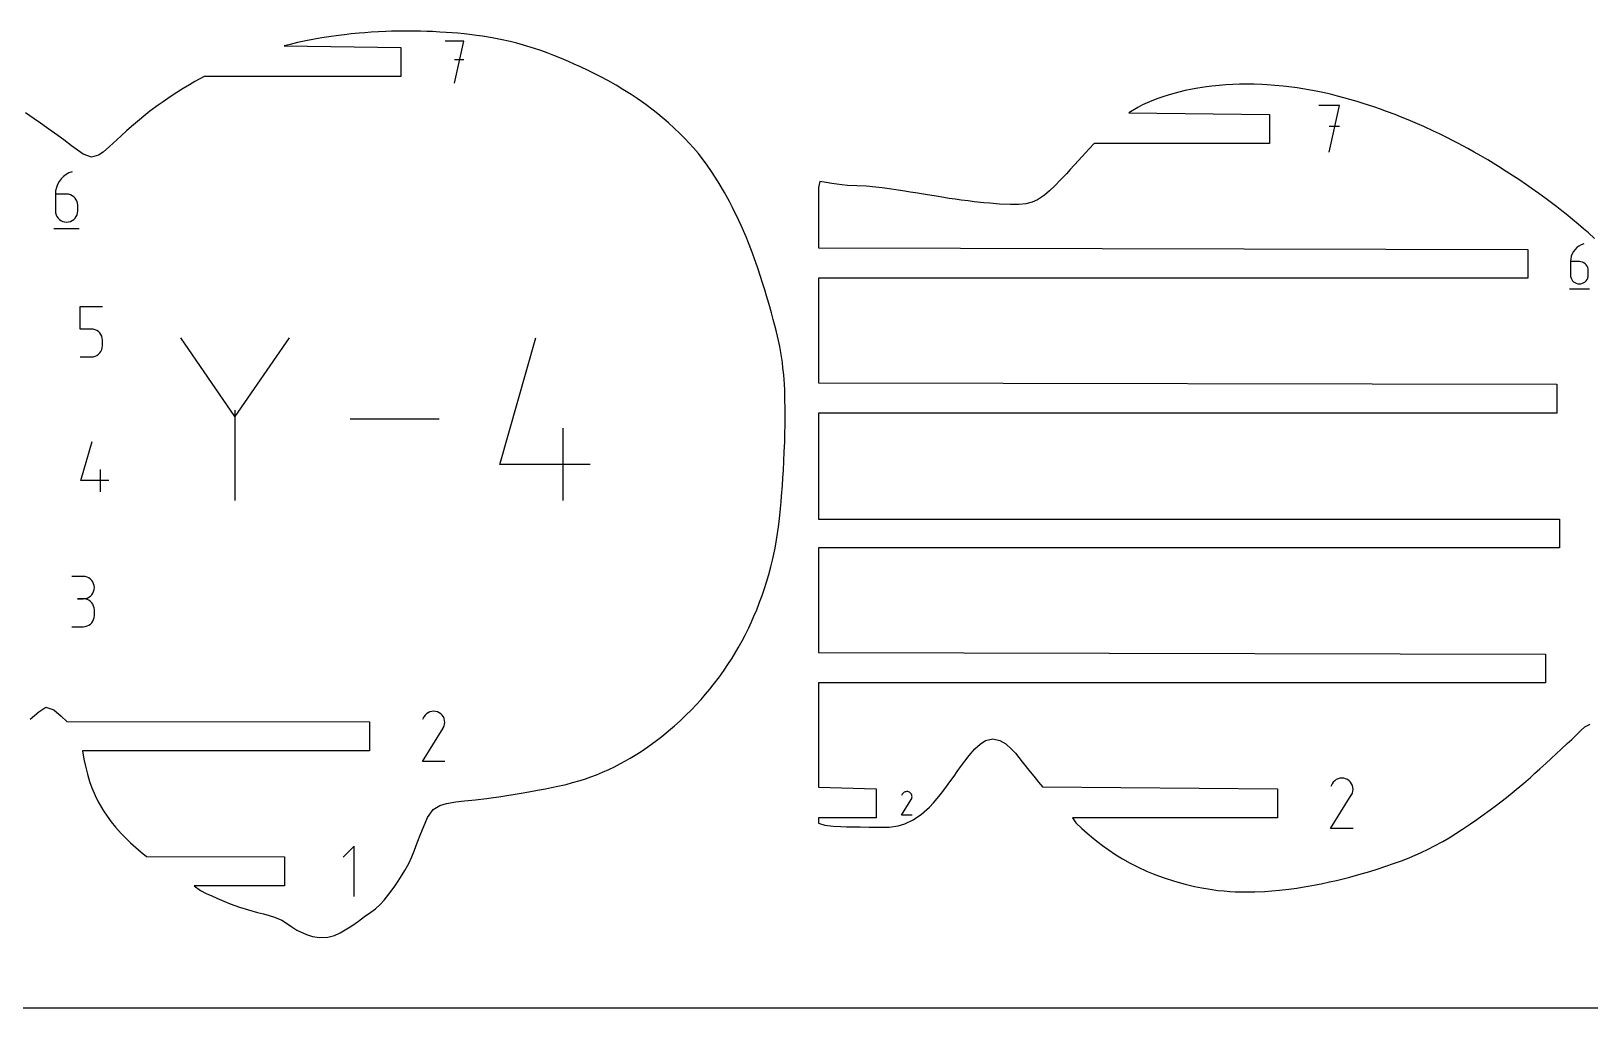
# Model space of a CAD drawing. Extents: x 0 to 600, y 0 to 900.
# Drawn here: x 371.6 to 520.2, y 0 to 93.1 of the extents above; entities that cross this region are included whole.
import ezdxf

# ---------------------------------------------------------------- set-up
doc = ezdxf.new("R2010")
doc.units = 0

msp = doc.modelspace()

# ---------------------------------------------------------------- linework, layer by layer
at = {"layer": 'annotation', "color": 1}
for p, q in [((412.834244, 92.159836), (411.056155, 92.159836)), ((411.945325, 88.161331), (412.834244, 92.159836)), ((412.834244, 90.37924), (411.945325, 90.37924)), ((496.342146, 86.010385), (494.360493, 86.010385)), ((495.351459, 81.55411), (496.342146, 86.010385)), ((496.342146, 84.025937), (495.351459, 84.025937)), ((374.25441, 78.771932), (374.103579, 78.497236)), ((374.441899, 79.022317), (374.25441, 78.771932)), ((374.663168, 79.244525), (374.441899, 79.022317)), ((374.915341, 79.434691), (374.663168, 79.244525)), ((375.195542, 79.588951), (374.915341, 79.434691)), ((375.500895, 79.70344), (375.195542, 79.588951)), ((375.500895, 79.70344), (375.500895, 79.70344)), ((373.923393, 77.890368), (373.899791, 77.565926)), ((373.899791, 77.565926), (373.899791, 75.970541)), ((374.965689, 77.565926), (373.899791, 77.565926)), ((373.992281, 78.202093), (373.923393, 77.890368)), ((374.103579, 78.497236), (373.992281, 78.202093)), ((375.157393, 77.548818), (374.965689, 77.565926)), ((375.33778, 77.499478), (375.157393, 77.548818)), ((375.503849, 77.420881), (375.33778, 77.499478)), ((375.652601, 77.316003), (375.503849, 77.420881)), ((375.781035, 77.187819), (375.652601, 77.316003)), ((373.899791, 75.970541), (373.899791, 75.970541)), ((373.899791, 75.970541), (373.917, 75.778796)), ((375.886151, 77.039304), (375.781035, 77.187819)), ((375.964948, 76.873435), (375.886151, 77.039304)), ((376.014426, 76.693186), (375.964948, 76.873435)), ((376.031586, 76.501534), (376.014426, 76.693186)), ((376.014426, 75.778796), (376.031586, 75.970541)), ((376.031586, 75.970541), (376.031586, 76.501534)), ((376.031586, 76.501534), (376.031586, 76.501534)), ((373.917, 75.778796), (373.966603, 75.598298)), ((373.966603, 75.598298), (374.045561, 75.432069)), ((374.045561, 75.432069), (374.150838, 75.283127)), ((374.150838, 75.283127), (374.279395, 75.154493)), ((374.279395, 75.154493), (374.428197, 75.049187)), ((374.428197, 75.049187), (374.594204, 74.97023)), ((374.594204, 74.97023), (374.774381, 74.920641)), ((374.774381, 74.920641), (374.965689, 74.90344)), ((374.965689, 74.90344), (375.157393, 74.920641)), ((374.965689, 74.90344), (374.965689, 74.90344)), ((375.157393, 74.920641), (375.33778, 74.97023)), ((375.33778, 74.97023), (375.503849, 75.049187)), ((375.503849, 75.049187), (375.652601, 75.154493)), ((375.652601, 75.154493), (375.781035, 75.283127)), ((375.781035, 75.283127), (375.886151, 75.432069)), ((375.886151, 75.432069), (375.964948, 75.598298)), ((375.964948, 75.598298), (376.014426, 75.778796)), ((373.766291, 74.30344), (376.166291, 74.30344)), ((519.62753, 72.834423), (519.384607, 72.743342)), ((519.62753, 72.834423), (519.62753, 72.834423)), ((518.372549, 71.392034), (518.353773, 71.133925)), ((518.427353, 71.640027), (518.372549, 71.392034)), ((518.515896, 71.874828), (518.427353, 71.640027)), ((518.63589, 72.093362), (518.515896, 71.874828)), ((518.785046, 72.292556), (518.63589, 72.093362)), ((518.961077, 72.469333), (518.785046, 72.292556)), ((519.161693, 72.62062), (518.961077, 72.469333)), ((519.384607, 72.743342), (519.161693, 72.62062)), ((518.353773, 71.133925), (518.353773, 69.864717)), ((519.201747, 71.133925), (518.353773, 71.133925)), ((518.353773, 69.864717), (518.353773, 69.864717)), ((518.353773, 69.864717), (518.367463, 69.712174)), ((519.354257, 71.120314), (519.201747, 71.133925)), ((519.497764, 71.081062), (519.354257, 71.120314)), ((519.629881, 71.018534), (519.497764, 71.081062)), ((519.74822, 70.935098), (519.629881, 71.018534)), ((519.850396, 70.833121), (519.74822, 70.935098)), ((519.934021, 70.714971), (519.850396, 70.833121)), ((519.996708, 70.583013), (519.934021, 70.714971)), ((520.03607, 70.439617), (519.996708, 70.583013)), ((520.049722, 70.287147), (520.03607, 70.439617)), ((520.03607, 69.712174), (520.049722, 69.864717)), ((520.049722, 69.864717), (520.049722, 70.287147)), ((520.049722, 70.287147), (520.049722, 70.287147)), ((518.247566, 68.538455), (520.156886, 68.538455)), ((518.367463, 69.712174), (518.406925, 69.568579)), ((518.406925, 69.568579), (518.46974, 69.436335)), ((518.46974, 69.436335), (518.553493, 69.317844)), ((518.553493, 69.317844), (518.655767, 69.21551)), ((518.655767, 69.21551), (518.774146, 69.131734)), ((518.774146, 69.131734), (518.906213, 69.068919)), ((518.906213, 69.068919), (519.049552, 69.029469)), ((519.049552, 69.029469), (519.201747, 69.015784)), ((519.201747, 69.015784), (519.354257, 69.029469)), ((519.201747, 69.015784), (519.201747, 69.015784)), ((519.354257, 69.029469), (519.497764, 69.068919)), ((519.497764, 69.068919), (519.629881, 69.131734)), ((519.629881, 69.131734), (519.74822, 69.21551)), ((519.74822, 69.21551), (519.850396, 69.317844)), ((519.850396, 69.317844), (519.934021, 69.436335)), ((519.934021, 69.436335), (519.996708, 69.568579)), ((519.996708, 69.568579), (520.03607, 69.712174)), ((376.255405, 64.708782), (376.255405, 66.846296)), ((376.255405, 66.846296), (378.387199, 66.846296)), ((377.321302, 64.708782), (376.255405, 64.708782)), ((377.512689, 64.691674), (377.321302, 64.708782)), ((377.692908, 64.642334), (377.512689, 64.691674)), ((377.858928, 64.563737), (377.692908, 64.642334)), ((378.007719, 64.458859), (377.858928, 64.563737)), ((378.136252, 64.330675), (378.007719, 64.458859)), ((378.241496, 64.18216), (378.136252, 64.330675)), ((378.320423, 64.016291), (378.241496, 64.18216)), ((378.37, 63.836043), (378.320423, 64.016291)), ((378.007595, 62.297349), (378.136153, 62.425983)), ((378.136153, 62.425983), (378.24143, 62.574925)), ((378.24143, 62.574925), (378.320388, 62.741155)), ((378.320388, 62.741155), (378.36999, 62.921652)), ((378.36999, 62.921652), (378.387199, 63.113398)), ((378.387199, 63.64439), (378.37, 63.836043)), ((378.387199, 63.113398), (378.387199, 63.64439)), ((378.387199, 63.64439), (378.387199, 63.64439)), ((391.019727, 56.382356), (385.850414, 63.857889)), ((396.188069, 63.857889), (391.019727, 56.382356)), ((416.285122, 51.805391), (419.721612, 63.857403)), ((376.255405, 62.046296), (377.321302, 62.046296)), ((377.321302, 62.046296), (377.51261, 62.063497)), ((377.321302, 62.046296), (377.321302, 62.046296)), ((377.51261, 62.063497), (377.692786, 62.113086)), ((377.692786, 62.113086), (377.858794, 62.192044)), ((377.858794, 62.192044), (378.007595, 62.297349)), ((391.019727, 56.983937), (391.019727, 48.359668)), ((410.475111, 56.108778), (402.001481, 56.108778)), ((422.310642, 48.360154), (422.310642, 55.242853)), ((376.331441, 50.256254), (377.395833, 53.989153)), ((378.197739, 49.189153), (378.197739, 51.320948)), ((424.889953, 51.805391), (416.285122, 51.805391)), ((378.996636, 50.256254), (376.331441, 50.256254)), ((376.547386, 41.12644), (375.481488, 41.12644)), ((376.73909, 41.109233), (376.547386, 41.12644)), ((376.919477, 41.059645), (376.73909, 41.109233)), ((377.085547, 40.980726), (376.919477, 41.059645)), ((377.234298, 40.875526), (377.085547, 40.980726)), ((377.362732, 40.747094), (377.234298, 40.875526)), ((377.467848, 40.598481), (377.362732, 40.747094)), ((377.546645, 40.432735), (377.467848, 40.598481)), ((377.596124, 40.252908), (377.546645, 40.432735)), ((377.613283, 40.062048), (377.596124, 40.252908)), ((376.547386, 38.994645), (376.013685, 38.994645)), ((376.013685, 38.994645), (376.547386, 38.994645)), ((376.547386, 38.994645), (376.73909, 39.011857)), ((376.73909, 38.977438), (376.547386, 38.994645)), ((376.547386, 38.994645), (376.547386, 38.994645)), ((376.73909, 39.011857), (376.919477, 39.061473)), ((376.919477, 38.92785), (376.73909, 38.977438)), ((376.919477, 39.061473), (377.085547, 39.140471)), ((377.085547, 38.848931), (376.919477, 38.92785)), ((377.085547, 39.140471), (377.234298, 39.245824)), ((377.234298, 38.743731), (377.085547, 38.848931)), ((377.234298, 39.245824), (377.362732, 39.374508)), ((377.362732, 38.615299), (377.234298, 38.743731)), ((377.362732, 39.374508), (377.467848, 39.523497)), ((377.467848, 39.523497), (377.546645, 39.689767)), ((377.546645, 39.689767), (377.596124, 39.870292)), ((377.596124, 39.870292), (377.613283, 40.062048)), ((377.613283, 40.062048), (377.613283, 40.062048)), ((377.467848, 38.466686), (377.362732, 38.615299)), ((377.546645, 38.30094), (377.467848, 38.466686)), ((377.596124, 38.121113), (377.546645, 38.30094)), ((377.546645, 37.025743), (377.596124, 37.205613)), ((377.613283, 37.930253), (377.596124, 38.121113)), ((377.596124, 37.205613), (377.613283, 37.396552)), ((377.613283, 37.396552), (377.613283, 37.930253)), ((377.613283, 37.930253), (377.613283, 37.930253)), ((375.481488, 36.33216), (376.547386, 36.33216)), ((376.547386, 36.33216), (376.73909, 36.349357)), ((376.547386, 36.33216), (376.547386, 36.33216)), ((376.73909, 36.349357), (376.919477, 36.39892)), ((376.919477, 36.39892), (377.085547, 36.477807)), ((377.085547, 36.477807), (377.234298, 36.582975)), ((377.234298, 36.582975), (377.362732, 36.711382)), ((377.362732, 36.711382), (377.467848, 36.859985)), ((377.467848, 36.859985), (377.546645, 37.025743)), ((409.775127, 28.257896), (409.599602, 28.210806)), ((409.956629, 28.274748), (409.775127, 28.257896)), ((410.140056, 28.26031), (409.956629, 28.274748)), ((410.321355, 28.213528), (410.140056, 28.26031)), ((409.038352, 27.741125), (408.898379, 27.472619)), ((409.149431, 27.898637), (409.038352, 27.741125)), ((409.282702, 28.030124), (409.149431, 27.898637)), ((409.43411, 28.134531), (409.282702, 28.030124)), ((409.599602, 28.210806), (409.43411, 28.134531)), ((410.496473, 28.133349), (410.321355, 28.213528)), ((410.653097, 28.022131), (410.496473, 28.133349)), ((410.496473, 28.133349), (410.496473, 28.133349)), ((410.784052, 27.88867), (410.653097, 28.022131)), ((410.888173, 27.737056), (410.784052, 27.88867)), ((410.884182, 26.675228), (410.965516, 26.84986)), ((410.964296, 27.57138), (410.888173, 27.737056)), ((411.011256, 27.395732), (410.964296, 27.57138)), ((410.965516, 26.84986), (411.01303, 27.030882)), ((411.027889, 27.214202), (411.011256, 27.395732)), ((411.01303, 27.030882), (411.027889, 27.214202)), ((408.895369, 23.474826), (410.865218, 26.646029)), ((410.865218, 26.646029), (410.867572, 26.648943)), ((410.865218, 26.646029), (410.865218, 26.646029)), ((410.867572, 26.648943), (410.869831, 26.651882)), ((410.869831, 26.651882), (410.872007, 26.65487)), ((410.872007, 26.65487), (410.874117, 26.657933)), ((410.874117, 26.657933), (410.876174, 26.661094)), ((410.876174, 26.661094), (410.878195, 26.66438)), ((410.878195, 26.66438), (410.880193, 26.667814)), ((410.880193, 26.667814), (410.882183, 26.671422)), ((410.882183, 26.671422), (410.884182, 26.675228)), ((410.884182, 26.675228), (410.884182, 26.675228)), ((411.027164, 23.474826), (408.895369, 23.474826)), ((495.630298, 21.362789), (495.490325, 21.094283)), ((495.741377, 21.520301), (495.630298, 21.362789)), ((495.874648, 21.651788), (495.741377, 21.520301)), ((496.026056, 21.756195), (495.874648, 21.651788)), ((496.191548, 21.83247), (496.026056, 21.756195)), ((496.367072, 21.87956), (496.191548, 21.83247)), ((496.548575, 21.896412), (496.367072, 21.87956)), ((496.732002, 21.881974), (496.548575, 21.896412)), ((496.913301, 21.835192), (496.732002, 21.881974)), ((497.088419, 21.755013), (496.913301, 21.835192)), ((497.245043, 21.643795), (497.088419, 21.755013)), ((497.088419, 21.755013), (497.088419, 21.755013)), ((497.375998, 21.510334), (497.245043, 21.643795)), ((497.480119, 21.35872), (497.375998, 21.510334)), ((497.556241, 21.193044), (497.480119, 21.35872)), ((497.603202, 21.017396), (497.556241, 21.193044)), ((497.619835, 20.835866), (497.603202, 21.017396)), ((497.604976, 20.652546), (497.619835, 20.835866)), ((454.581194, 18.379964), (455.497623, 19.855296)), ((454.647714, 20.364766), (454.582595, 20.239849)), ((454.699391, 20.438045), (454.647714, 20.364766)), ((454.761392, 20.499216), (454.699391, 20.438045)), ((454.831831, 20.547789), (454.761392, 20.499216)), ((454.908823, 20.583275), (454.831831, 20.547789)), ((454.990482, 20.605182), (454.908823, 20.583275)), ((455.074922, 20.613022), (454.990482, 20.605182)), ((455.160258, 20.606305), (455.074922, 20.613022)), ((455.244603, 20.584541), (455.160258, 20.606305)), ((455.326073, 20.547239), (455.244603, 20.584541)), ((455.398939, 20.495498), (455.326073, 20.547239)), ((455.326073, 20.547239), (455.326073, 20.547239)), ((455.459863, 20.433408), (455.398939, 20.495498)), ((455.508303, 20.362873), (455.459863, 20.433408)), ((455.497623, 19.855296), (455.498719, 19.856652)), ((455.497623, 19.855296), (455.497623, 19.855296)), ((455.498719, 19.856652), (455.499769, 19.858019)), ((455.499769, 19.858019), (455.500782, 19.85941)), ((455.500782, 19.85941), (455.501763, 19.860834)), ((455.501763, 19.860834), (455.50272, 19.862305)), ((455.50272, 19.862305), (455.50366, 19.863834)), ((455.50366, 19.863834), (455.50459, 19.865431)), ((455.50459, 19.865431), (455.505516, 19.86711)), ((455.505516, 19.86711), (455.506446, 19.86888)), ((455.506446, 19.86888), (455.544285, 19.950124)), ((455.506446, 19.86888), (455.506446, 19.86888)), ((455.543717, 20.285796), (455.508303, 20.362873)), ((455.565564, 20.204079), (455.543717, 20.285796)), ((455.544285, 19.950124), (455.56639, 20.034341)), ((455.573302, 20.119627), (455.565564, 20.204079)), ((455.56639, 20.034341), (455.573302, 20.119627)), ((495.487315, 17.09649), (497.457163, 20.267693)), ((497.457163, 20.267693), (497.459518, 20.270607)), ((497.457163, 20.267693), (497.457163, 20.267693)), ((497.459518, 20.270607), (497.461777, 20.273546)), ((497.461777, 20.273546), (497.463953, 20.276534)), ((497.463953, 20.276534), (497.466063, 20.279597)), ((497.466063, 20.279597), (497.46812, 20.282758)), ((497.46812, 20.282758), (497.470141, 20.286044)), ((497.470141, 20.286044), (497.472139, 20.289478)), ((497.472139, 20.289478), (497.474129, 20.293086)), ((497.474129, 20.293086), (497.476127, 20.296892)), ((497.476127, 20.296892), (497.557462, 20.471524)), ((497.476127, 20.296892), (497.476127, 20.296892)), ((497.557462, 20.471524), (497.604976, 20.652546)), ((455.572965, 18.379964), (454.581194, 18.379964)), ((497.61911, 17.09649), (495.487315, 17.09649)), ((402.398043, 15.417722), (401.330942, 14.350319)), ((402.398043, 10.617722), (402.398043, 15.417722))]:
    msp.add_line(p, q, dxfattribs=at)
at = {"layer": 'boundary', "color": 5}
for p, q in [((397.762109, 92.17857), (396.992029, 92.013605)), ((398.612492, 92.341507), (397.762109, 92.17857)), ((399.307093, 92.461535), (398.612492, 92.341507)), ((399.980002, 92.567858), (399.307093, 92.461535)), ((400.897383, 92.6959), (399.980002, 92.567858)), ((401.473253, 92.766295), (400.897383, 92.6959)), ((402.10622, 92.837598), (401.473253, 92.766295)), ((402.848769, 92.911642), (402.10622, 92.837598)), ((403.402235, 92.959584), (402.848769, 92.911642)), ((404.015899, 93.003786), (403.402235, 92.959584)), ((404.699252, 93.04623), (404.015899, 93.003786)), ((405.39382, 93.077188), (404.699252, 93.04623)), ((405.959978, 93.090095), (405.39382, 93.077188)), ((406.516504, 93.097222), (405.959978, 93.090095)), ((407.202892, 93.101613), (406.516504, 93.097222)), ((407.798804, 93.100752), (407.202892, 93.101613)), ((408.711109, 93.088929), (407.798804, 93.100752)), ((409.313049, 93.074305), (408.711109, 93.088929)), ((409.854204, 93.055125), (409.313049, 93.074305)), ((410.568267, 93.021819), (409.854204, 93.055125)), ((411.152054, 92.985011), (410.568267, 93.021819)), ((411.737946, 92.943489), (411.152054, 92.985011)), ((412.279074, 92.897824), (411.737946, 92.943489)), ((412.876384, 92.838083), (412.279074, 92.897824)), ((413.38453, 92.782151), (412.876384, 92.838083)), ((414.059168, 92.697134), (413.38453, 92.782151)), ((414.620248, 92.615956), (414.059168, 92.697134)), ((415.530099, 92.466155), (414.620248, 92.615956)), ((416.336013, 92.315777), (415.530099, 92.466155)), ((417.26002, 92.112794), (416.336013, 92.315777)), ((396.277196, 91.84583), (395.724985, 91.70987)), ((395.724985, 91.70987), (406.820696, 91.533584)), ((396.992029, 92.013605), (396.277196, 91.84583)), ((406.820696, 91.533584), (406.820696, 88.787584)), ((417.879351, 91.957096), (417.26002, 92.112794)), ((418.538964, 91.781511), (417.879351, 91.957096)), ((419.580109, 91.46166), (418.538964, 91.781511)), ((420.169501, 91.261427), (419.580109, 91.46166)), ((420.77196, 91.045573), (420.169501, 91.261427)), ((421.423127, 90.796179), (420.77196, 91.045573)), ((422.1405, 90.500202), (421.423127, 90.796179)), ((422.832071, 90.203359), (422.1405, 90.500202)), ((423.361047, 89.969634), (422.832071, 90.203359)), ((423.960168, 89.693816), (423.361047, 89.969634)), ((424.71145, 89.340429), (423.960168, 89.693816)), ((425.381837, 89.011967), (424.71145, 89.340429)), ((386.678196, 87.995157), (386.066257, 87.629177)), ((387.201291, 88.296357), (386.678196, 87.995157)), ((388.099509, 88.787584), (387.201291, 88.296357)), ((406.820696, 88.787584), (388.099509, 88.787584)), ((425.916067, 88.737576), (425.381837, 89.011967)), ((426.568709, 88.39331), (425.916067, 88.737576)), ((427.35067, 87.952443), (426.568709, 88.39331)), ((428.014532, 87.55396), (427.35067, 87.952443)), ((483.649107, 87.799632), (482.820173, 87.672627)), ((484.168657, 87.864002), (483.649107, 87.799632)), ((484.846437, 87.935932), (484.168657, 87.864002)), ((485.501672, 87.986013), (484.846437, 87.935932)), ((486.172606, 88.018974), (485.501672, 87.986013)), ((486.789362, 88.039231), (486.172606, 88.018974)), ((487.427077, 88.043629), (486.789362, 88.039231)), ((488.202084, 88.035412), (487.427077, 88.043629)), ((488.936849, 88.009382), (488.202084, 88.035412)), ((489.446672, 87.982636), (488.936849, 88.009382)), ((490.159847, 87.931624), (489.446672, 87.982636)), ((490.950077, 87.85871), (490.159847, 87.931624)), ((491.779083, 87.763153), (490.950077, 87.85871)), ((492.310246, 87.692306), (491.779083, 87.763153)), ((492.824501, 87.614914), (492.310246, 87.692306)), ((384.161069, 86.373391), (383.703598, 86.050737)), ((384.605897, 86.685043), (384.161069, 86.373391)), ((385.22537, 87.097344), (384.605897, 86.685043)), ((386.066257, 87.629177), (385.22537, 87.097344)), ((428.784635, 87.068209), (428.014532, 87.55396)), ((429.353499, 86.691135), (428.784635, 87.068209)), ((429.783789, 86.394195), (429.353499, 86.691135)), ((430.218308, 86.081469), (429.783789, 86.394195)), ((478.202186, 86.378821), (477.557426, 86.078042)), ((478.918314, 86.659983), (478.202186, 86.378821)), ((479.475054, 86.850638), (478.918314, 86.659983)), ((480.083238, 87.037208), (479.475054, 86.850638)), ((481.015232, 87.290295), (480.083238, 87.037208)), ((481.622913, 87.435934), (481.015232, 87.290295)), ((482.280963, 87.57308), (481.622913, 87.435934)), ((482.820173, 87.672627), (482.280963, 87.57308)), ((493.568734, 87.488101), (492.824501, 87.614914)), ((494.116883, 87.383192), (493.568734, 87.488101)), ((494.734341, 87.254279), (494.116883, 87.383192)), ((495.482015, 87.083994), (494.734341, 87.254279)), ((496.152381, 86.917523), (495.482015, 87.083994)), ((496.738194, 86.760189), (496.152381, 86.917523)), ((497.316515, 86.598354), (496.738194, 86.760189)), ((498.015298, 86.391963), (497.316515, 86.598354)), ((498.59253, 86.213276), (498.015298, 86.391963)), ((499.084382, 86.054131), (498.59253, 86.213276)), ((371.881616, 84.738762), (371.033871, 85.3219)), ((372.472922, 84.331686), (371.881616, 84.738762)), ((382.33225, 85.007324), (381.90392, 84.655167)), ((382.919038, 85.466475), (382.33225, 85.007324)), ((383.703598, 86.050737), (382.919038, 85.466475)), ((430.901768, 85.566606), (430.218308, 86.081469)), ((431.353539, 85.20913), (430.901768, 85.566606)), ((432.361831, 84.364839), (431.353539, 85.20913)), ((477.106961, 85.836993), (476.234239, 85.305248)), ((476.234239, 85.305248), (489.654674, 85.155248)), ((477.557426, 86.078042), (477.106961, 85.836993)), ((489.654674, 85.155248), (489.654674, 82.409248)), ((499.70933, 85.846228), (499.084382, 86.054131)), ((500.252243, 85.659192), (499.70933, 85.846228)), ((500.809323, 85.459582), (500.252243, 85.659192)), ((501.638677, 85.146735), (500.809323, 85.459582)), ((502.15963, 84.941631), (501.638677, 85.146735)), ((502.865191, 84.65603), (502.15963, 84.941631)), ((373.046757, 83.932322), (372.472922, 84.331686)), ((373.499937, 83.612537), (373.046757, 83.932322)), ((374.134815, 83.16236), (373.499937, 83.612537)), ((380.678073, 83.592803), (380.173094, 83.128831)), ((381.143145, 84.008971), (380.678073, 83.592803)), ((381.90392, 84.655167), (381.143145, 84.008971)), ((433.449828, 83.338283), (432.361831, 84.364839)), ((433.910617, 82.863678), (433.449828, 83.338283)), ((503.779988, 84.264281), (502.865191, 84.65603)), ((504.358043, 84.00745), (503.779988, 84.264281)), ((505.303602, 83.571587), (504.358043, 84.00745)), ((505.857547, 83.307748), (505.303602, 83.571587)), ((506.55497, 82.967569), (505.857547, 83.307748)), ((374.70236, 82.736895), (374.134815, 83.16236)), ((375.427318, 82.171447), (374.70236, 82.736895)), ((376.10108, 81.683077), (375.427318, 82.171447)), ((379.062398, 82.097808), (378.439871, 81.56993)), ((379.766354, 82.747988), (379.062398, 82.097808)), ((380.173094, 83.128831), (379.766354, 82.747988)), ((434.725472, 81.989294), (433.910617, 82.863678)), ((435.204248, 81.433201), (434.725472, 81.989294)), ((472.455002, 81.886476), (472.112924, 81.506451)), ((472.934184, 82.409248), (472.455002, 81.886476)), ((489.654674, 82.409248), (472.934184, 82.409248)), ((507.115456, 82.684737), (506.55497, 82.967569)), ((507.6253, 82.421183), (507.115456, 82.684737)), ((508.094679, 82.174484), (507.6253, 82.421183)), ((508.574594, 81.913257), (508.094679, 82.174484)), ((509.171053, 81.579878), (508.574594, 81.913257)), ((376.547237, 81.389341), (376.10108, 81.683077)), ((377.334841, 81.087174), (376.547237, 81.389341)), ((378.006556, 81.284506), (377.334841, 81.087174)), ((378.439871, 81.56993), (378.006556, 81.284506)), ((436.057212, 80.330412), (435.204248, 81.433201)), ((436.46642, 79.72196), (436.057212, 80.330412)), ((471.443133, 80.763923), (470.665296, 79.903755)), ((472.112924, 81.506451), (471.443133, 80.763923)), ((509.817113, 81.207603), (509.171053, 81.579878)), ((510.458292, 80.829975), (509.817113, 81.207603)), ((510.977199, 80.516938), (510.458292, 80.829975)), ((511.499659, 80.195448), (510.977199, 80.516938)), ((437.095115, 78.74731), (436.46642, 79.72196)), ((469.732554, 78.926329), (469.190682, 78.35104)), ((470.291767, 79.502399), (469.732554, 78.926329)), ((470.665296, 79.903755), (470.291767, 79.502399)), ((512.230206, 79.73483), (511.499659, 80.195448)), ((512.926988, 79.281985), (512.230206, 79.73483)), ((513.415169, 78.954903), (512.926988, 79.281985)), ((514.159796, 78.450574), (513.415169, 78.954903)), ((437.703908, 77.717221), (437.095115, 78.74731)), ((438.162955, 76.87795), (437.703908, 77.717221)), ((446.784151, 78.762298), (446.655536, 78.196552)), ((446.655536, 78.196552), (446.655667, 75.15361)), ((447.385451, 78.663774), (446.784151, 78.762298)), ((447.914167, 78.585629), (447.385451, 78.663774)), ((448.888472, 78.45781), (447.914167, 78.585629)), ((449.406633, 78.394688), (448.888472, 78.45781)), ((451.202769, 78.326975), (449.406633, 78.394688)), ((452.129857, 78.244856), (451.202769, 78.326975)), ((452.736052, 78.163836), (452.129857, 78.244856)), ((453.389011, 78.072104), (452.736052, 78.163836)), ((454.247041, 77.944187), (453.389011, 78.072104)), ((454.885418, 77.843165), (454.247041, 77.944187)), ((455.390432, 77.764235), (454.885418, 77.843165)), ((455.906981, 77.680775), (455.390432, 77.764235)), ((456.472962, 77.588754), (455.906981, 77.680775)), ((457.035057, 77.494654), (456.472962, 77.588754)), ((457.675584, 77.390825), (457.035057, 77.494654)), ((458.250163, 77.29766), (457.675584, 77.390825)), ((459.120354, 77.158999), (458.250163, 77.29766)), ((468.199184, 77.465477), (467.543513, 77.013564)), ((468.691687, 77.886447), (468.199184, 77.465477)), ((469.190682, 78.35104), (468.691687, 77.886447)), ((514.602463, 78.142763), (514.159796, 78.450574)), ((515.339383, 77.617025), (514.602463, 78.142763)), ((516.042781, 77.107536), (515.339383, 77.617025)), ((438.473209, 76.285004), (438.162955, 76.87795)), ((439.072203, 75.054651), (438.473209, 76.285004)), ((459.688207, 77.074448), (459.120354, 77.158999)), ((460.264203, 76.997044), (459.688207, 77.074448)), ((460.916485, 76.913791), (460.264203, 76.997044)), ((461.505028, 76.84561), (460.916485, 76.913791)), ((462.427917, 76.746479), (461.505028, 76.84561)), ((463.007529, 76.691947), (462.427917, 76.746479)), ((463.909732, 76.622465), (463.007529, 76.691947)), ((464.95013, 76.569565), (463.909732, 76.622465)), ((465.772935, 76.575633), (464.95013, 76.569565)), ((466.424157, 76.647337), (465.772935, 76.575633)), ((467.034685, 76.79787), (466.424157, 76.647337)), ((467.543513, 77.013564), (467.034685, 76.79787)), ((516.559264, 76.72492), (516.042781, 77.107536)), ((517.037711, 76.367574), (516.559264, 76.72492)), ((517.54199, 75.98083), (517.037711, 76.367574)), ((517.950472, 75.64852), (517.54199, 75.98083)), ((439.288335, 74.573694), (439.072203, 75.054651)), ((439.746847, 73.505526), (439.288335, 74.573694)), ((446.655667, 75.15361), (446.655668, 72.448104)), ((518.541055, 75.163522), (517.950472, 75.64852)), ((519.080901, 74.713129), (518.541055, 75.163522)), ((519.609591, 74.265072), (519.080901, 74.713129)), ((439.979447, 72.937884), (439.746847, 73.505526)), ((440.271461, 72.190525), (439.979447, 72.937884)), ((520.056752, 73.875699), (519.609591, 74.265072)), ((520.652789, 73.342034), (520.056752, 73.875699)), ((440.681677, 71.062944), (440.271461, 72.190525)), ((446.655668, 72.448104), (514.301927, 72.298104)), ((514.301927, 72.298104), (514.301927, 69.552104)), ((440.878519, 70.510123), (440.681677, 71.062944)), ((441.358712, 69.031271), (440.878519, 70.510123)), ((441.539236, 68.446256), (441.358712, 69.031271)), ((441.713211, 67.871644), (441.539236, 68.446256)), ((446.665967, 69.552104), (446.655668, 67.149083)), ((514.301927, 69.552104), (446.665967, 69.552104)), ((441.947698, 67.059518), (441.713211, 67.871644)), ((442.166159, 66.265082), (441.947698, 67.059518)), ((446.655668, 67.149083), (446.655667, 66.26704)), ((442.33969, 65.627343), (442.166159, 66.265082)), ((442.489879, 65.049262), (442.33969, 65.627343)), ((446.655667, 66.26704), (446.655668, 62.687862)), ((442.641872, 64.444624), (442.489879, 65.049262)), ((442.840985, 63.599765), (442.641872, 64.444624)), ((442.954586, 63.044529), (442.840985, 63.599765)), ((443.059484, 62.479605), (442.954586, 63.044529)), ((443.209509, 61.530238), (443.059484, 62.479605)), ((446.655668, 62.687862), (446.655668, 60.539209)), ((443.270385, 61.00885), (443.209509, 61.530238)), ((443.338701, 60.351618), (443.270385, 61.00885)), ((443.401673, 59.450122), (443.338701, 60.351618)), ((443.432398, 58.875057), (443.401673, 59.450122)), ((446.655668, 60.539209), (446.655668, 59.59096)), ((446.655668, 59.59096), (517.050477, 59.44096)), ((443.461725, 57.966914), (443.432398, 58.875057)), ((443.477942, 57.143906), (443.461725, 57.966914)), ((517.050477, 59.44096), (517.050477, 56.69496)), ((443.480262, 56.289862), (443.477942, 57.143906)), ((446.665968, 56.69496), (446.655668, 55.62446)), ((517.050477, 56.69496), (446.665968, 56.69496)), ((443.4592, 54.837986), (443.473255, 55.479035)), ((443.473255, 55.479035), (443.480262, 56.289862)), ((446.655668, 55.62446), (446.655667, 53.101027)), ((443.397247, 53.009254), (443.433353, 53.941266)), ((443.433353, 53.941266), (443.4592, 54.837986)), ((443.306775, 51.229936), (443.355187, 52.1124)), ((443.355187, 52.1124), (443.397247, 53.009254)), ((446.655667, 53.101027), (446.655668, 52.206615)), ((446.655668, 52.206615), (446.655749, 48.203857)), ((443.260567, 50.507397), (443.306775, 51.229936)), ((443.132629, 48.76047), (443.212373, 49.790038)), ((443.212373, 49.790038), (443.260567, 50.507397)), ((442.963477, 46.929321), (443.02803, 47.590817)), ((443.02803, 47.590817), (443.088773, 48.242336)), ((443.088773, 48.242336), (443.132629, 48.76047)), ((446.655749, 48.203857), (446.655755, 47.240368)), ((442.756637, 45.230988), (442.865925, 46.083822)), ((442.865925, 46.083822), (442.963477, 46.929321)), ((446.655755, 47.240368), (446.666054, 46.583817)), ((446.666054, 46.583817), (517.295197, 46.583817)), ((517.295197, 46.583817), (517.295197, 43.837817)), ((442.522197, 43.814154), (442.666226, 44.61223)), ((442.666226, 44.61223), (442.756637, 45.230988)), ((442.272839, 42.669004), (442.405194, 43.246812)), ((442.405194, 43.246812), (442.522197, 43.814154)), ((446.666023, 43.837817), (446.655701, 42.376216)), ((517.295197, 43.837817), (446.666023, 43.837817)), ((441.918148, 41.305075), (442.112387, 42.022935)), ((442.112387, 42.022935), (442.272839, 42.669004)), ((446.655701, 42.376216), (446.655668, 40.196752)), ((441.47367, 39.865782), (441.70075, 40.574673)), ((441.70075, 40.574673), (441.918148, 41.305075)), ((446.655668, 40.196752), (446.655667, 37.593561)), ((440.76199, 37.94806), (441.047099, 38.671002)), ((441.047099, 38.671002), (441.286347, 39.321554)), ((441.286347, 39.321554), (441.47367, 39.865782)), ((440.263197, 36.792995), (440.498191, 37.322108)), ((440.498191, 37.322108), (440.76199, 37.94806)), ((446.655667, 37.593561), (446.655668, 36.074981)), ((439.651542, 35.525105), (440.006193, 36.239346)), ((440.006193, 36.239346), (440.263197, 36.792995)), ((446.655668, 36.074981), (446.655668, 35.523048)), ((438.411816, 33.334214), (438.992028, 34.302703)), ((438.992028, 34.302703), (439.36794, 34.979424)), ((439.36794, 34.979424), (439.651542, 35.525105)), ((446.655668, 35.523048), (446.655668, 34.932164)), ((446.655668, 34.932164), (446.655668, 33.876673)), ((437.665404, 32.198548), (438.027099, 32.736617)), ((438.027099, 32.736617), (438.411816, 33.334214)), ((446.655668, 33.876673), (515.984045, 33.726673)), ((515.984045, 33.726673), (515.984045, 30.980673)), ((436.624293, 30.778645), (437.210044, 31.554645)), ((437.210044, 31.554645), (437.665404, 32.198548)), ((435.45901, 29.390889), (435.897052, 29.891112)), ((435.897052, 29.891112), (436.298803, 30.374321)), ((436.298803, 30.374321), (436.624293, 30.778645)), ((446.665968, 30.980673), (446.655667, 27.398603)), ((515.984045, 30.980673), (446.665968, 30.980673)), ((372.323118, 28.224275), (372.999465, 28.647474)), ((372.999465, 28.647474), (373.744396, 28.395979)), ((373.744396, 28.395979), (374.459501, 27.817476)), ((433.955596, 27.830191), (434.57833, 28.452637)), ((434.57833, 28.452637), (434.987315, 28.879963)), ((434.987315, 28.879963), (435.45901, 29.390889)), ((371.491239, 27.517784), (371.90427, 27.876639)), ((371.90427, 27.876639), (372.323118, 28.224275)), ((374.459501, 27.817476), (374.975086, 27.30209)), ((374.975086, 27.30209), (403.834869, 27.247866)), ((403.834869, 27.247866), (403.834869, 24.501866)), ((432.546093, 26.548627), (432.933219, 26.884766)), ((432.933219, 26.884766), (433.459434, 27.36328)), ((433.459434, 27.36328), (433.955596, 27.830191)), ((446.655667, 27.398603), (446.655668, 26.401672)), ((519.337255, 26.426435), (519.722803, 26.783349)), ((519.722803, 26.783349), (520.2396, 27.055357)), ((430.399444, 24.885098), (431.221214, 25.486891)), ((431.221214, 25.486891), (431.704688, 25.85894)), ((431.704688, 25.85894), (432.144437, 26.214061)), ((432.144437, 26.214061), (432.546093, 26.548627)), ((446.655668, 26.401672), (446.655668, 25.098836)), ((462.061585, 25.140051), (462.588806, 25.472661)), ((462.588806, 25.472661), (463.293267, 25.639424)), ((463.293267, 25.639424), (463.954824, 25.486433)), ((463.954824, 25.486433), (464.523803, 25.164224)), ((518.041906, 25.18253), (518.481172, 25.587235)), ((518.481172, 25.587235), (518.868908, 25.955143)), ((518.868908, 25.955143), (519.337255, 26.426435)), ((403.834869, 24.501866), (376.493111, 24.501865)), ((376.493111, 24.501865), (376.608857, 23.704213)), ((428.246932, 23.531931), (428.707023, 23.793784)), ((428.707023, 23.793784), (429.170219, 24.071519)), ((429.170219, 24.071519), (429.757643, 24.446523)), ((429.757643, 24.446523), (430.399444, 24.885098)), ((446.655668, 25.098836), (446.655668, 22.188133)), ((460.610031, 23.51748), (461.009311, 24.039414)), ((461.009311, 24.039414), (461.570349, 24.686577)), ((461.570349, 24.686577), (462.061585, 25.140051)), ((464.523803, 25.164224), (465.050339, 24.67262)), ((465.050339, 24.67262), (465.423983, 24.26446)), ((465.423983, 24.26446), (466.076442, 23.441641)), ((516.497102, 23.757906), (517.000514, 24.223936)), ((517.000514, 24.223936), (517.478444, 24.664759)), ((517.478444, 24.664759), (518.041906, 25.18253)), ((376.608857, 23.704213), (376.755712, 23.025847)), ((376.755712, 23.025847), (376.944926, 22.287006)), ((425.478611, 22.218328), (426.05064, 22.452319)), ((426.05064, 22.452319), (426.679514, 22.732797)), ((426.679514, 22.732797), (427.19812, 22.982349)), ((427.19812, 22.982349), (427.788052, 23.282912)), ((427.788052, 23.282912), (428.246932, 23.531931)), ((459.581856, 22.094296), (459.893481, 22.529385)), ((459.893481, 22.529385), (460.301793, 23.091847)), ((460.301793, 23.091847), (460.610031, 23.51748)), ((466.076442, 23.441641), (466.696511, 22.661191)), ((466.696511, 22.661191), (467.306411, 21.922252)), ((514.533086, 21.962436), (514.931446, 22.325702)), ((514.931446, 22.325702), (515.43752, 22.786136)), ((515.43752, 22.786136), (516.008613, 23.305432)), ((516.008613, 23.305432), (516.497102, 23.757906)), ((376.944926, 22.287006), (377.164913, 21.574062)), ((377.164913, 21.574062), (377.384352, 20.970485)), ((377.384352, 20.970485), (377.688948, 20.249959)), ((419.866684, 20.733124), (420.6126, 20.87219)), ((420.6126, 20.87219), (421.197753, 20.988192)), ((421.197753, 20.988192), (421.804671, 21.11764)), ((421.804671, 21.11764), (422.593119, 21.304516)), ((422.593119, 21.304516), (423.21733, 21.468137)), ((423.21733, 21.468137), (423.94, 21.679892)), ((423.94, 21.679892), (424.442429, 21.841618)), ((424.442429, 21.841618), (424.934482, 22.014043)), ((424.934482, 22.014043), (425.478611, 22.218328)), ((446.655668, 22.188133), (446.655668, 21.019528)), ((446.655668, 21.019528), (452.158991, 20.869529)), ((452.158991, 20.869529), (452.158991, 18.123529)), ((458.49562, 20.619194), (458.853917, 21.093751)), ((458.853917, 21.093751), (459.184749, 21.546936)), ((459.184749, 21.546936), (459.581856, 22.094296)), ((467.306411, 21.922252), (467.643311, 21.523441)), ((467.643311, 21.523441), (468.029014, 21.075562)), ((468.029014, 21.075562), (490.426815, 20.869529)), ((490.426815, 20.869529), (490.426815, 18.123529)), ((512.976247, 20.639495), (513.715779, 21.249826)), ((513.715779, 21.249826), (514.104716, 21.584282)), ((514.104716, 21.584282), (514.533086, 21.962436)), ((377.688948, 20.249959), (377.987237, 19.651851)), ((377.987237, 19.651851), (378.488382, 18.783882)), ((410.564465, 19.295419), (411.199817, 19.473249)), ((411.199817, 19.473249), (412.073288, 19.621481)), ((412.073288, 19.621481), (412.906155, 19.720463)), ((412.906155, 19.720463), (413.9407, 19.814659)), ((413.9407, 19.814659), (414.998538, 19.949379)), ((414.998538, 19.949379), (415.655946, 20.047028)), ((415.655946, 20.047028), (416.187867, 20.128683)), ((416.187867, 20.128683), (416.934796, 20.248428)), ((416.934796, 20.248428), (417.546445, 20.344067)), ((417.546445, 20.344067), (418.319656, 20.467822)), ((418.319656, 20.467822), (419.051028, 20.589747)), ((419.051028, 20.589747), (419.866684, 20.733124)), ((457.240196, 19.141047), (457.621964, 19.549647)), ((457.621964, 19.549647), (458.121424, 20.142742)), ((458.121424, 20.142742), (458.49562, 20.619194)), ((511.28788, 19.311423), (511.728402, 19.651709)), ((511.728402, 19.651709), (512.25666, 20.061138)), ((512.25666, 20.061138), (512.976247, 20.639495)), ((378.488382, 18.783882), (378.82552, 18.275822)), ((378.82552, 18.275822), (379.218426, 17.742481)), ((408.99093, 17.236572), (409.372551, 18.144153)), ((409.372551, 18.144153), (409.927324, 18.897408)), ((409.927324, 18.897408), (410.564465, 19.295419)), ((446.665933, 18.123529), (446.6557, 17.600826)), ((452.158991, 18.123529), (446.665933, 18.123529)), ((454.878262, 17.5534), (455.677811, 17.922093)), ((455.677811, 17.922093), (456.492044, 18.468499)), ((456.492044, 18.468499), (457.240196, 19.141047)), ((490.426815, 18.123529), (470.888518, 18.123529)), ((470.888518, 18.123529), (471.203471, 17.649644)), ((508.820265, 17.53214), (509.416684, 17.946037)), ((509.416684, 17.946037), (509.89664, 18.286043)), ((509.89664, 18.286043), (510.709022, 18.876207)), ((510.709022, 18.876207), (511.28788, 19.311423)), ((379.218426, 17.742481), (379.636949, 17.22514)), ((379.636949, 17.22514), (380.171955, 16.628148)), ((380.171955, 16.628148), (380.563952, 16.223673)), ((408.399291, 15.723859), (408.754094, 16.604019)), ((408.754094, 16.604019), (408.99093, 17.236572)), ((446.6557, 17.600826), (447.271096, 17.40369)), ((447.271096, 17.40369), (448.051365, 17.331073)), ((448.051365, 17.331073), (448.77094, 17.281565)), ((448.77094, 17.281565), (449.338862, 17.264447)), ((449.338862, 17.264447), (450.643245, 17.243114)), ((450.643245, 17.243114), (451.481066, 17.229877)), ((451.481066, 17.229877), (452.245933, 17.20897)), ((452.245933, 17.20897), (452.794689, 17.209121)), ((452.794689, 17.209121), (453.389734, 17.234405)), ((453.389734, 17.234405), (454.252029, 17.359084)), ((454.252029, 17.359084), (454.878262, 17.5534)), ((471.203471, 17.649644), (471.779725, 17.104582)), ((471.779725, 17.104582), (472.27257, 16.661103)), ((472.27257, 16.661103), (472.885081, 16.138913)), ((506.78463, 16.218166), (507.423448, 16.610949)), ((507.423448, 16.610949), (508.061068, 17.02172)), ((508.061068, 17.02172), (508.820265, 17.53214)), ((380.563952, 16.223673), (381.067675, 15.737059)), ((381.067675, 15.737059), (381.573555, 15.271456)), ((381.573555, 15.271456), (382.082134, 14.833544)), ((407.898063, 14.405333), (408.147109, 15.034692)), ((408.147109, 15.034692), (408.399291, 15.723859)), ((472.885081, 16.138913), (473.31456, 15.790926)), ((473.31456, 15.790926), (473.737075, 15.464208)), ((473.737075, 15.464208), (474.261136, 15.08098)), ((474.261136, 15.08098), (475.000479, 14.579611)), ((504.048997, 14.779847), (504.840301, 15.156598)), ((504.840301, 15.156598), (505.313889, 15.397713)), ((505.313889, 15.397713), (506.17027, 15.86407)), ((506.17027, 15.86407), (506.78463, 16.218166)), ((382.082134, 14.833544), (382.571083, 14.437196)), ((382.571083, 14.437196), (395.737944, 14.390722)), ((395.737944, 14.390722), (395.737944, 11.644722)), ((407.222504, 13.100206), (407.600784, 13.77084)), ((407.600784, 13.77084), (407.898063, 14.405333)), ((475.000479, 14.579611), (475.634273, 14.191905)), ((475.634273, 14.191905), (476.384651, 13.776817)), ((476.384651, 13.776817), (477.140959, 13.397857)), ((477.140959, 13.397857), (477.938082, 13.039691)), ((499.912347, 13.217185), (500.660824, 13.462412)), ((500.660824, 13.462412), (501.570343, 13.777572)), ((501.570343, 13.777572), (502.325044, 14.05927)), ((502.325044, 14.05927), (503.039417, 14.343647)), ((503.039417, 14.343647), (503.549382, 14.556893)), ((503.549382, 14.556893), (504.048997, 14.779847)), ((406.191791, 11.514194), (406.513056, 11.990143)), ((406.513056, 11.990143), (406.795381, 12.41344)), ((406.795381, 12.41344), (407.222504, 13.100206)), ((477.938082, 13.039691), (478.57378, 12.779179)), ((478.57378, 12.779179), (479.084787, 12.585206)), ((479.084787, 12.585206), (479.718434, 12.360061)), ((479.718434, 12.360061), (480.513625, 12.103031)), ((480.513625, 12.103031), (481.029951, 11.952113)), ((481.029951, 11.952113), (481.628068, 11.788751)), ((494.593917, 11.832682), (495.367785, 11.998408)), ((495.367785, 11.998408), (496.031072, 12.152891)), ((496.031072, 12.152891), (496.558594, 12.278552)), ((496.558594, 12.278552), (497.315197, 12.470642)), ((497.315197, 12.470642), (497.955442, 12.641777)), ((497.955442, 12.641777), (498.529382, 12.802178)), ((498.529382, 12.802178), (499.226213, 13.007308)), ((499.226213, 13.007308), (499.912347, 13.217185)), ((395.737944, 11.644722), (387.134363, 11.644722)), ((387.134363, 11.644722), (387.72011, 11.187348)), ((387.72011, 11.187348), (388.280701, 10.911928)), ((388.280701, 10.911928), (388.799529, 10.669065)), ((388.799529, 10.669065), (389.296414, 10.446183)), ((389.296414, 10.446183), (389.949568, 10.17182)), ((405.243797, 10.274845), (405.706576, 10.846265)), ((405.706576, 10.846265), (406.191791, 11.514194)), ((481.628068, 11.788751), (482.496168, 11.579251)), ((482.496168, 11.579251), (483.212634, 11.429864)), ((483.212634, 11.429864), (484.009298, 11.295524)), ((484.009298, 11.295524), (484.736514, 11.19819)), ((484.736514, 11.19819), (485.334023, 11.138488)), ((485.334023, 11.138488), (485.86572, 11.097287)), ((485.86572, 11.097287), (486.380927, 11.067987)), ((486.380927, 11.067987), (486.929393, 11.051031)), ((486.929393, 11.051031), (487.567219, 11.044274)), ((487.567219, 11.044274), (488.255505, 11.051963)), ((488.255505, 11.051963), (489.208887, 11.092558)), ((489.208887, 11.092558), (489.881164, 11.141594)), ((489.881164, 11.141594), (490.599174, 11.208275)), ((490.599174, 11.208275), (491.50335, 11.31941)), ((491.50335, 11.31941), (492.259169, 11.421724)), ((492.259169, 11.421724), (492.767934, 11.499255)), ((492.767934, 11.499255), (493.351803, 11.596122)), ((493.351803, 11.596122), (494.031673, 11.721387)), ((494.031673, 11.721387), (494.593917, 11.832682)), ((389.949568, 10.17182), (390.578404, 9.924467)), ((390.578404, 9.924467), (391.45443, 9.61016)), ((391.45443, 9.61016), (392.322868, 9.332502)), ((392.322868, 9.332502), (393.171739, 9.09105)), ((393.171739, 9.09105), (393.726533, 8.948444)), ((393.726533, 8.948444), (394.26659, 8.806576)), ((403.377681, 8.699797), (403.961825, 9.107301)), ((403.961825, 9.107301), (404.418272, 9.450162)), ((404.418272, 9.450162), (404.874146, 9.860775)), ((404.874146, 9.860775), (405.243797, 10.274845)), ((394.26659, 8.806576), (394.791438, 8.653417)), ((394.791438, 8.653417), (395.497712, 8.348215)), ((395.497712, 8.348215), (395.94569, 8.06764)), ((395.94569, 8.06764), (396.453897, 7.722768)), ((396.453897, 7.722768), (396.933922, 7.411013)), ((401.53382, 7.427487), (402.163537, 7.825797)), ((402.163537, 7.825797), (402.796615, 8.273124)), ((402.796615, 8.273124), (403.377681, 8.699797)), ((396.933922, 7.411013), (397.825379, 6.99256)), ((397.825379, 6.99256), (398.40873, 6.802651)), ((398.40873, 6.802651), (399.07987, 6.688075)), ((399.07987, 6.688075), (399.884139, 6.722684)), ((399.884139, 6.722684), (400.505601, 6.901958)), ((400.505601, 6.901958), (401.057893, 7.160051)), ((401.057893, 7.160051), (401.53382, 7.427487))]:
    msp.add_line(p, q, dxfattribs=at)
at = {"layer": 'frame', "color": 5}
msp.add_line((0, 0), (600, 0), dxfattribs=at)

doc.saveas('drawing.dxf')
